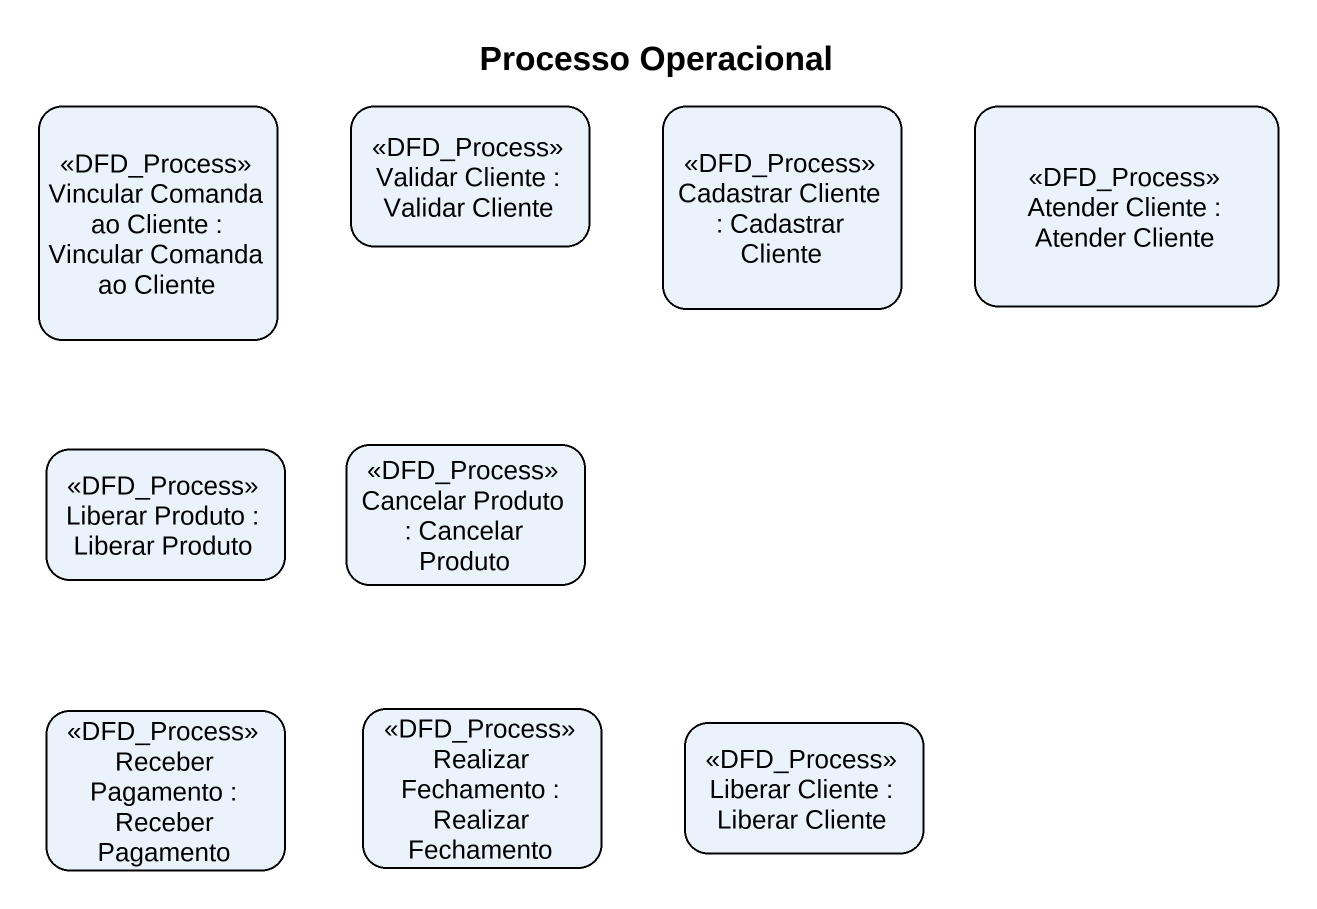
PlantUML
@startuml
title Processo Operacional
hide empty description
state "Vincular Comanda ao Cliente : Vincular Comanda ao Cliente" as Vincular_Comanda_ao_Cliente <<DFD_Process>>
state "Validar Cliente : Validar Cliente" as Validar_Cliente <<DFD_Process>>
state "Cadastrar Cliente : Cadastrar Cliente" as Cadastrar_Cliente <<DFD_Process>>
state "Atender Cliente : Atender Cliente" as Atender_Cliente <<DFD_Process>>
state "Liberar Produto : Liberar Produto" as Liberar_Produto <<DFD_Process>>
state "Cancelar Produto : Cancelar Produto" as Cancelar_Produto <<DFD_Process>>
state "Receber Pagamento : Receber Pagamento" as Receber_Pagamento <<DFD_Process>>
state "Realizar Fechamento : Realizar Fechamento" as Realizar_Fechamento <<DFD_Process>>
state "Liberar Cliente : Liberar Cliente" as Liberar_Cliente <<DFD_Process>>
@enduml
